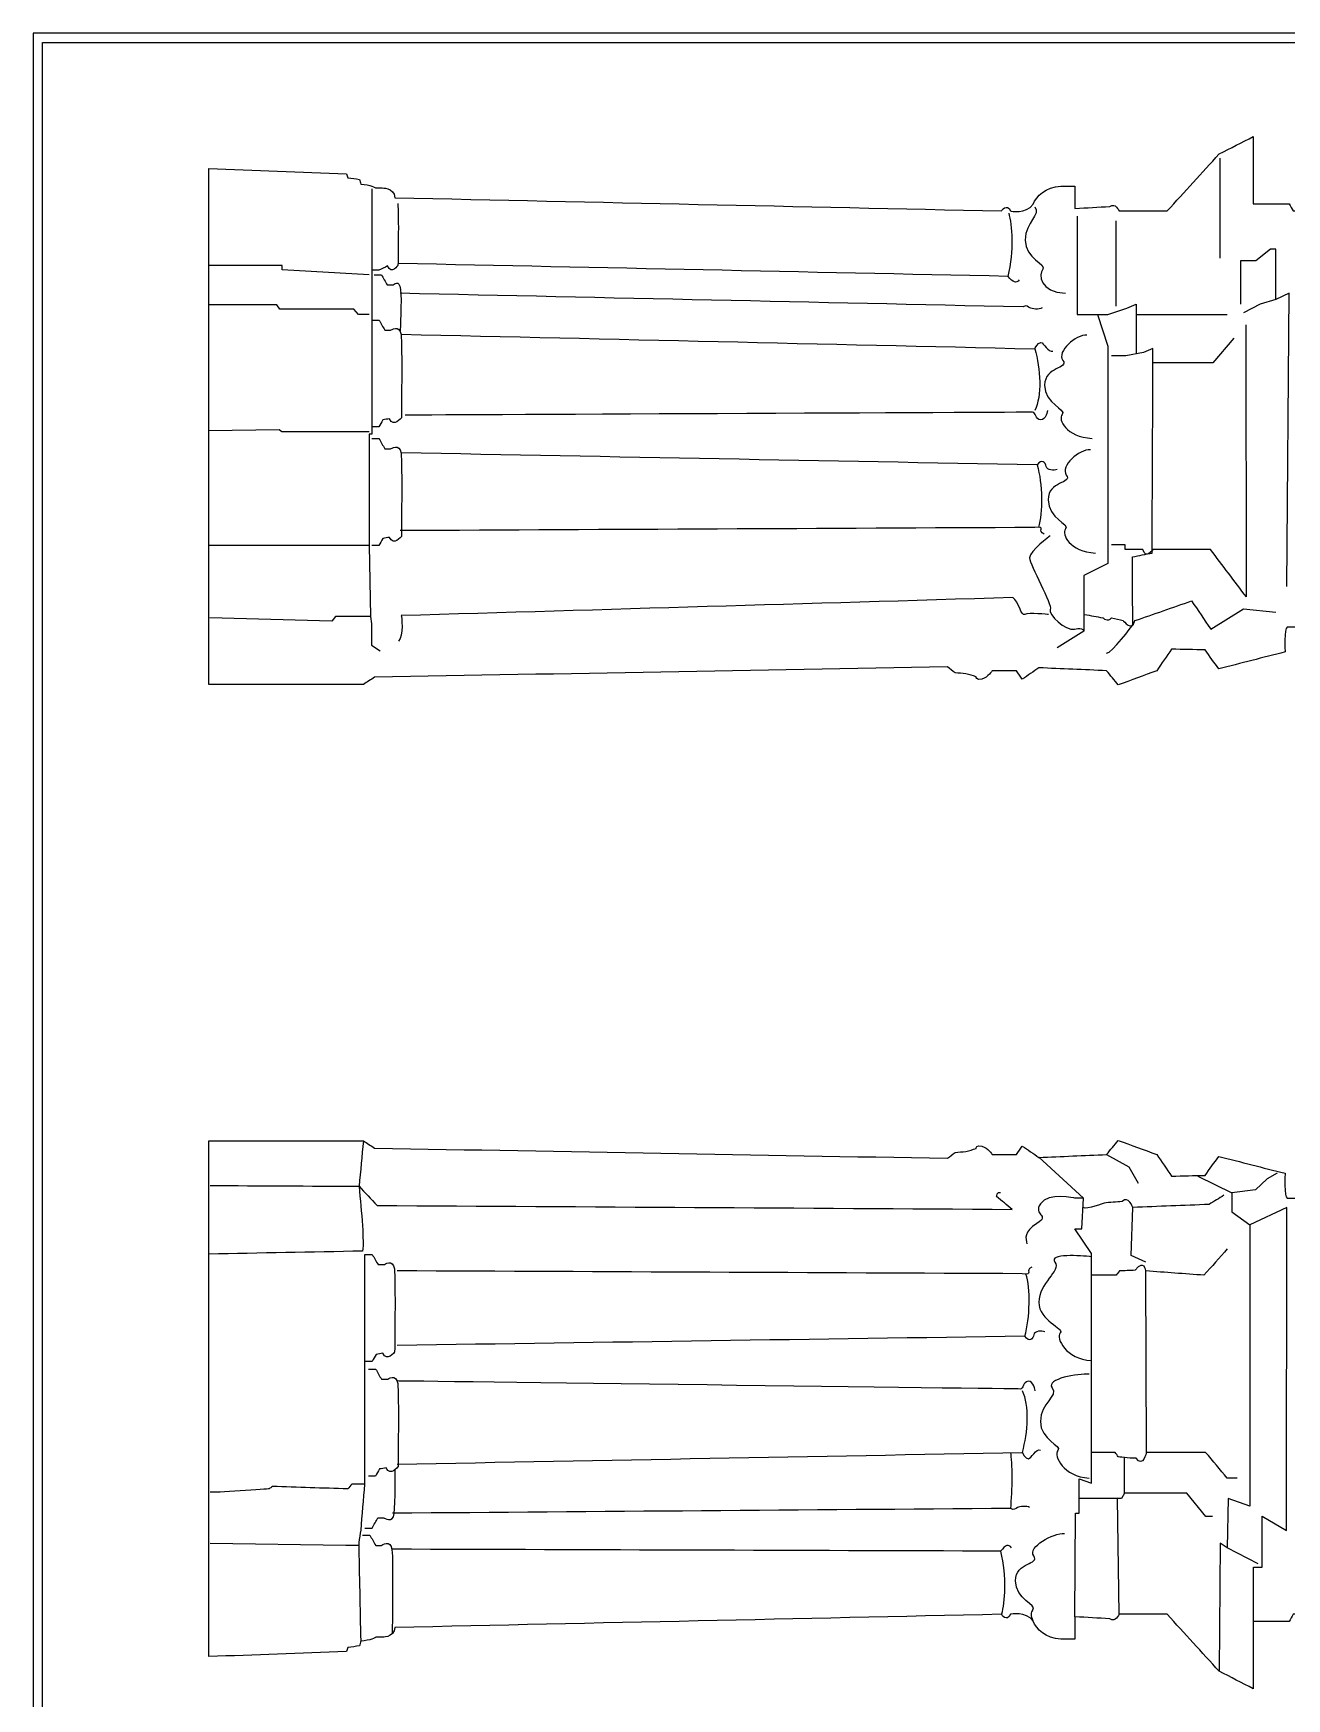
# Model space of a CAD drawing. Extents: x 0 to 250, y 0 to 160.
# Drawn here: x 0 to 48.6, y 95.4 to 160 of the extents above; entities that cross this region are included whole.
import ezdxf

# ---------------------------------------------------------------- set-up
doc = ezdxf.new("R2010")
doc.units = 0
doc.header["$MEASUREMENT"] = 0
doc.layers.add('DEFAULT', color=18, linetype='CONTINUOUS')

msp = doc.modelspace()

# ---------------------------------------------------------------- linework, layer by layer
at = {"layer": 'DEFAULT', "color": 242}
for points in [[(250, 160), (0, 160), (0, 0), (250, 0)], [(249.645, 0.355), (0.355, 0.355), (0.355, 159.645), (249.645, 159.645)]]:
    msp.add_lwpolyline(points, close=True, dxfattribs=at)
at = {"layer": 'DEFAULT', "color": 250}
for points in [[(46.006, 151.283), (46.006, 155.159)], [(13.115, 153.966), (13.115, 150.583), (13.115, 149.311), (13.115, 144.457), (13.02, 144.457), (13.02, 140.141), (13.063, 137.395), (13.11, 137.113), (13.11, 136.284), (13.439, 136.069)], [(40.458, 152.915), (40.458, 149.094), (41.246, 149.094), (41.642, 147.873), (41.642, 139.448), (40.711, 138.981), (40.719, 136.821), (39.682, 136.183)], [(41.971, 149.418), (41.971, 152.727)], [(47.946, 151.639), (47.381, 151.186), (46.787, 151.186), (46.787, 149.504)], [(48.579, 138.557), (48.681, 149.921), (48.153, 149.688), (48.153, 151.639), (47.946, 151.639)], [(13.021, 150.64), (9.647, 150.828), (9.647, 150.997), (6.801, 150.997)], [(13.021, 149.094), (12.606, 149.094), (12.417, 149.311), (9.553, 149.311), (9.44, 149.47), (6.801, 149.47)], [(41.246, 149.094), (41.642, 149.094), (42.377, 149.349), (42.744, 149.504), (42.744, 149.094), (46.278, 149.094)], [(48.153, 149.688), (47.551, 149.504), (46.901, 149.167)], [(42.744, 149.094), (42.744, 147.573)], [(47.019, 138.151), (47.009, 148.704)], [(46.533, 148.181), (45.712, 147.229), (43.394, 147.229), (43.394, 147.776), (43.027, 147.624), (42.349, 147.503), (41.783, 147.503)], [(13.021, 144.552), (12.512, 144.552), (9.629, 144.552), (9.534, 144.628), (6.801, 144.589)], [(13.021, 140.141), (6.801, 140.141)], [(45.633, 136.908), (46.91, 137.688), (48.153, 137.561)], [(13.063, 137.396), (11.706, 137.396), (11.574, 137.207), (6.846, 137.344)], [(40.374, 98.621), (40.398, 102.643), (40.54, 102.643), (40.54, 103.973), (41.02, 103.804), (41.02, 112.709), (40.365, 113.66), (40.633, 113.66), (40.709, 114.847), (38.975, 116.431)], [(41.599, 116.542), (42.467, 116.059), (42.82, 115.426)], [(45.139, 115.701), (46.457, 115.051), (46.457, 114.32), (47.154, 113.811), (47.154, 102.908), (46.307, 103.2), (46.278, 101.288), (45.996, 101.478), (45.967, 96.509)], [(48.208, 115.812), (47.819, 115.602), (47.366, 115.168), (46.457, 115.051)], [(43.121, 112.37), (42.556, 112.621), (42.615, 114.49)], [(48.579, 114.49), (47.154, 113.811)], [(47.287, 98.439), (47.287, 100.543), (47.626, 100.543), (47.626, 102.517), (48.567, 101.96), (48.579, 114.49)], [(43.14, 104.991), (43.121, 112.026)], [(42.293, 103.408), (42.293, 104.793)], [(45.703, 102.504), (45.439, 102.504), (44.704, 103.408), (42.292, 103.408), (42.179, 103.2), (42.027, 103.2), (40.54, 103.2)], [(42.084, 98.718), (42.027, 103.2)], [(12.625, 101.385), (12.116, 101.385), (6.857, 101.466)], [(47.475, 100.678), (46.278, 101.288)]]:
    msp.add_lwpolyline(points, dxfattribs=at)
at = {"layer": 'DEFAULT', "color": 242}
msp.add_open_spline([(6.8, 97.076), (8.578, 97.143), (10.356, 97.21), (12.134, 97.277), (12.154, 97.328), (12.174, 97.38), (12.194, 97.432), (12.344, 97.452), (12.495, 97.472), (12.645, 97.492), (12.663, 97.554), (12.681, 97.617), (12.699, 97.679), (13.058, 97.697), (13.277, 97.827), (13.277, 97.827), (13.353, 97.827), (13.43, 97.827), (13.506, 97.827), (13.506, 97.827), (13.972, 97.792), (14.018, 98.205), (21.853, 98.375), (29.688, 98.546), (37.523, 98.716), (37.523, 98.716), (37.728, 98.402), (37.88, 98.716), (37.88, 98.716), (38.479, 98.857), (38.751, 98.448), (38.881, 98.148), (39.227, 97.785), (39.83, 97.753), (40.009, 97.753), (40.188, 97.753), (40.367, 97.753), (40.369, 98.042), (40.371, 98.332), (40.374, 98.621), (40.824, 98.595), (41.274, 98.569), (41.725, 98.543), (41.951, 98.374), (42.081, 98.716), (42.081, 98.716), (42.703, 98.716), (43.325, 98.716), (43.947, 98.716), (44.62, 97.98), (45.293, 97.244), (45.965, 96.508), (46.405, 96.282), (46.845, 96.056), (47.285, 95.831), (47.285, 96.699), (47.285, 97.568), (47.285, 98.437), (47.749, 98.437), (48.214, 98.437), (48.678, 98.437), (48.729, 98.53), (48.779, 98.623), (48.83, 98.716), (50.463, 98.716), (52.097, 98.716), (53.73, 98.716), (53.944, 98.508), (54.158, 98.3), (54.372, 98.092), (54.592, 98.092), (54.812, 98.092), (55.032, 98.092), (55.035, 98.385), (55.039, 98.677), (55.042, 98.97), (55.404, 98.997), (55.766, 99.024), (56.129, 99.051), (56.167, 99.207), (56.369, 99.347), (56.481, 99.45), (62.475, 99.519), (68.469, 99.588), (74.463, 99.658), (74.582, 99.577), (74.702, 99.496), (74.822, 99.415), (74.84, 99.244), (74.858, 99.074), (74.876, 98.903), (75.348, 98.596), (75.821, 98.289), (76.293, 97.982), (76.392, 97.969), (76.491, 97.956), (76.59, 97.944), (76.943, 97.698), (77.295, 97.452), (77.648, 97.206), (77.767, 97.206), (77.886, 97.206), (78.004, 97.206), (78.004, 98.028), (78.004, 98.85), (78.004, 99.672), (78.4, 99.68), (78.795, 99.689), (79.19, 99.697), (79.298, 99.766), (79.406, 99.836), (79.514, 99.905), (79.992, 99.892), (80.469, 99.879), (80.947, 99.866), (81.217, 99.722), (81.488, 99.577), (81.758, 99.432), (81.939, 99.432), (82.12, 99.432), (82.302, 99.432), (82.314, 100.713), (82.327, 101.993), (82.34, 103.274), (82.872, 103.28), (83.403, 103.286), (83.935, 103.292), (83.937, 103.971), (83.939, 104.651), (83.942, 105.33), (84.101, 105.33), (84.259, 105.33), (84.418, 105.33), (84.419, 106.056), (84.42, 106.782), (84.421, 107.507), (81.091, 107.507), (77.761, 107.507), (74.431, 107.507), (74.431, 108.474), (74.431, 109.441), (74.431, 110.407), (77.762, 110.407), (81.094, 110.407), (84.425, 110.407), (84.426, 111.108), (84.427, 111.809), (84.429, 112.51), (84.386, 112.57), (84.344, 112.63), (84.302, 112.69), (84.356, 117.098), (84.41, 121.507), (84.464, 125.915), (84.41, 130.324), (84.356, 134.732), (84.302, 139.141), (84.344, 139.201), (84.386, 139.261), (84.429, 139.321), (84.427, 140.022), (84.426, 140.723), (84.425, 141.424), (81.094, 141.424), (77.762, 141.424), (74.431, 141.424), (74.431, 142.39), (74.431, 143.357), (74.431, 144.323), (77.761, 144.323), (81.091, 144.323), (84.421, 144.323), (84.42, 145.049), (84.419, 145.774), (84.418, 146.5), (84.259, 146.5), (84.101, 146.5), (83.942, 146.5), (83.939, 147.18), (83.937, 147.859), (83.935, 148.539), (83.403, 148.545), (82.872, 148.551), (82.34, 148.557), (82.327, 149.837), (82.314, 151.118), (82.302, 152.398), (82.12, 152.398), (81.939, 152.398), (81.758, 152.398), (81.488, 152.254), (81.217, 152.109), (80.947, 151.965), (80.469, 151.951), (79.992, 151.938), (79.514, 151.925), (79.406, 151.995), (79.298, 152.064), (79.19, 152.134), (78.795, 152.142), (78.4, 152.15), (78.004, 152.159), (78.004, 152.981), (78.004, 153.803), (78.004, 154.624), (77.886, 154.624), (77.767, 154.624), (77.648, 154.624), (77.295, 154.379), (76.943, 154.133), (76.59, 153.887), (76.491, 153.874), (76.392, 153.861), (76.293, 153.848), (75.821, 153.541), (75.348, 153.234), (74.876, 152.927), (74.858, 152.757), (74.84, 152.586), (74.822, 152.416), (74.702, 152.335), (74.582, 152.254), (74.463, 152.173), (68.469, 152.242), (62.475, 152.311), (56.481, 152.381), (56.369, 152.483), (56.167, 152.624), (56.129, 152.779), (55.766, 152.806), (55.404, 152.833), (55.042, 152.861), (55.039, 153.153), (55.035, 153.446), (55.032, 153.739), (54.812, 153.739), (54.592, 153.739), (54.372, 153.739), (54.158, 153.531), (53.944, 153.323), (53.73, 153.115), (52.097, 153.115), (50.463, 153.115), (48.83, 153.115), (48.779, 153.207), (48.729, 153.3), (48.678, 153.393), (48.214, 153.393), (47.749, 153.393), (47.285, 153.393), (47.285, 154.262), (47.285, 155.131), (47.285, 156), (46.845, 155.774), (46.405, 155.548), (45.965, 155.323), (45.293, 154.587), (44.62, 153.851), (43.947, 153.115), (43.325, 153.115), (42.703, 153.115), (42.081, 153.115), (42.081, 153.115), (41.951, 153.456), (41.725, 153.287), (41.274, 153.262), (40.824, 153.236), (40.374, 153.21), (40.371, 153.499), (40.369, 153.788), (40.367, 154.078), (40.188, 154.078), (40.009, 154.078), (39.83, 154.078), (39.227, 154.046), (38.881, 153.683), (38.751, 153.382), (38.479, 152.973), (37.88, 153.115), (37.88, 153.115), (37.728, 153.428), (37.523, 153.115), (37.523, 153.115), (29.688, 153.285), (21.853, 153.456), (14.018, 153.626), (13.972, 154.039), (13.506, 154.004), (13.506, 154.004), (13.43, 154.004), (13.353, 154.004), (13.277, 154.004), (13.277, 154.004), (13.058, 154.134), (12.699, 154.152), (12.681, 154.214), (12.663, 154.276), (12.645, 154.338), (12.495, 154.358), (12.344, 154.378), (12.194, 154.398), (12.174, 154.45), (12.154, 154.502), (12.134, 154.554), (10.356, 154.621), (8.578, 154.688), (6.8, 154.755), (6.8, 148.09), (6.8, 141.424), (6.8, 134.759), (8.798, 134.759), (10.796, 134.759), (12.793, 134.759), (12.938, 134.853), (13.083, 134.948), (13.228, 135.042), (20.628, 135.173), (28.028, 135.305), (35.428, 135.437), (35.529, 135.361), (35.63, 135.286), (35.731, 135.211), (35.869, 135.199), (36.007, 135.188), (36.144, 135.176), (36.277, 135.137), (36.41, 135.098), (36.543, 135.059), (36.543, 135.059), (36.525, 134.894), (36.768, 134.964), (37.015, 135.042), (37.163, 135.288), (37.163, 135.288), (37.477, 135.288), (37.791, 135.288), (38.105, 135.288), (38.181, 135.18), (38.256, 135.072), (38.331, 134.964), (38.546, 135.111), (38.761, 135.258), (38.977, 135.405), (39.85, 135.367), (40.724, 135.33), (41.598, 135.292), (41.75, 135.109), (41.901, 134.925), (42.053, 134.742), (42.549, 134.925), (43.045, 135.109), (43.542, 135.292), (43.734, 135.571), (43.927, 135.85), (44.12, 136.128), (44.554, 136.119), (44.988, 136.11), (45.422, 136.1), (45.596, 135.854), (45.77, 135.608), (45.944, 135.362), (46.801, 135.581), (47.658, 135.8), (48.516, 136.019), (48.516, 136.019), (48.473, 136.971), (48.597, 136.978), (51.162, 137.08), (54.767, 136.044), (57.724, 132.9), (59.233, 131.295), (59.977, 129.637), (59.977, 126.836), (59.642, 126.836), (59.498, 126.388), (59.502, 125.912), (59.498, 125.443), (59.642, 124.995), (59.977, 124.995), (59.977, 122.194), (59.233, 120.536), (57.724, 118.93), (54.767, 115.787), (51.162, 114.75), (48.597, 114.852), (48.473, 114.859), (48.516, 115.812), (48.516, 115.812), (47.658, 116.03), (46.801, 116.249), (45.944, 116.468), (45.77, 116.222), (45.596, 115.976), (45.422, 115.731), (44.988, 115.721), (44.554, 115.712), (44.12, 115.703), (43.927, 115.981), (43.734, 116.26), (43.542, 116.539), (43.045, 116.722), (42.549, 116.905), (42.053, 117.089), (41.901, 116.905), (41.75, 116.722), (41.598, 116.539), (40.724, 116.501), (39.85, 116.463), (38.977, 116.426), (38.761, 116.573), (38.546, 116.72), (38.331, 116.867), (38.256, 116.758), (38.181, 116.65), (38.105, 116.542), (37.791, 116.542), (37.477, 116.542), (37.163, 116.542), (37.163, 116.542), (37.015, 116.789), (36.768, 116.867), (36.525, 116.937), (36.543, 116.771), (36.543, 116.771), (36.41, 116.733), (36.277, 116.694), (36.144, 116.655), (36.007, 116.643), (35.869, 116.631), (35.731, 116.619), (35.63, 116.544), (35.529, 116.469), (35.428, 116.394), (28.028, 116.526), (20.628, 116.657), (13.228, 116.789), (13.083, 116.883), (12.938, 116.977), (12.793, 117.071), (10.796, 117.071), (8.798, 117.071), (6.8, 117.071), (6.8, 110.406), (6.8, 103.741), (6.8, 97.076)], degree=3, knots=[0, 0, 0, 0, 15.130703, 15.130703, 15.130703, 15.603335, 15.603335, 15.603335, 16.894574, 16.894574, 16.894574, 17.445665, 17.445665, 17.445665, 18.445665, 18.445665, 18.445665, 19.096665, 19.096665, 19.096665, 20.096665, 20.096665, 20.096665, 86.742419, 86.742419, 86.742419, 87.742419, 87.742419, 87.742419, 88.742419, 88.742419, 88.742419, 89.742419, 89.742419, 89.742419, 91.262419, 91.262419, 91.262419, 93.7225, 93.7225, 93.7225, 97.558813, 97.558813, 97.558813, 98.558813, 98.558813, 98.558813, 103.847813, 103.847813, 103.847813, 112.32749, 112.32749, 112.32749, 116.531536, 116.531536, 116.531536, 123.920536, 123.920536, 123.920536, 127.869536, 127.869536, 127.869536, 128.769459, 128.769459, 128.769459, 142.658459, 142.658459, 142.658459, 145.197239, 145.197239, 145.197239, 147.067239, 147.067239, 147.067239, 149.557407, 149.557407, 149.557407, 152.645983, 152.645983, 152.645983, 153.645983, 153.645983, 153.645983, 204.619398, 204.619398, 204.619398, 205.8503, 205.8503, 205.8503, 207.308142, 207.308142, 207.308142, 212.100811, 212.100811, 212.100811, 212.947854, 212.947854, 212.947854, 216.604095, 216.604095, 216.604095, 217.614095, 217.614095, 217.614095, 224.603095, 224.603095, 224.603095, 227.963845, 227.963845, 227.963845, 229.056777, 229.056777, 229.056777, 233.119266, 233.119266, 233.119266, 235.726621, 235.726621, 235.726621, 237.267621, 237.267621, 237.267621, 248.157167, 248.157167, 248.157167, 252.677455, 252.677455, 252.677455, 258.456489, 258.456489, 258.456489, 259.807489, 259.807489, 259.807489, 265.977496, 265.977496, 265.977496, 294.297496, 294.297496, 294.297496, 302.518496, 302.518496, 302.518496, 330.848496, 330.848496, 330.848496, 336.808504, 336.808504, 336.808504, 337.432764, 337.432764, 337.432764, 374.925586, 374.925586, 374.925586, 412.417408, 412.417408, 412.417408, 413.042485, 413.042485, 413.042485, 419.002493, 419.002493, 419.002493, 447.332493, 447.332493, 447.332493, 455.552493, 455.552493, 455.552493, 483.872493, 483.872493, 483.872493, 490.0425, 490.0425, 490.0425, 491.3935, 491.3935, 491.3935, 497.173534, 497.173534, 497.173534, 501.693811, 501.693811, 501.693811, 512.583356, 512.583356, 512.583356, 514.124356, 514.124356, 514.124356, 516.73124, 516.73124, 516.73124, 520.793757, 520.793757, 520.793757, 521.886688, 521.886688, 521.886688, 525.247438, 525.247438, 525.247438, 532.237438, 532.237438, 532.237438, 533.247438, 533.247438, 533.247438, 536.90368, 536.90368, 536.90368, 537.750851, 537.750851, 537.750851, 542.543521, 542.543521, 542.543521, 544.000368, 544.000368, 544.000368, 545.23183, 545.23183, 545.23183, 596.205245, 596.205245, 596.205245, 597.205245, 597.205245, 597.205245, 600.293895, 600.293895, 600.293895, 602.784064, 602.784064, 602.784064, 604.654064, 604.654064, 604.654064, 607.193541, 607.193541, 607.193541, 621.082541, 621.082541, 621.082541, 621.982463, 621.982463, 621.982463, 625.931463, 625.931463, 625.931463, 633.320463, 633.320463, 633.320463, 637.524509, 637.524509, 637.524509, 646.004186, 646.004186, 646.004186, 651.293186, 651.293186, 651.293186, 652.293186, 652.293186, 652.293186, 656.129499, 656.129499, 656.129499, 658.589581, 658.589581, 658.589581, 660.109581, 660.109581, 660.109581, 661.109581, 661.109581, 661.109581, 662.109581, 662.109581, 662.109581, 663.109581, 663.109581, 663.109581, 729.755356, 729.755356, 729.755356, 730.755356, 730.755356, 730.755356, 731.406356, 731.406356, 731.406356, 732.406356, 732.406356, 732.406356, 732.956485, 732.956485, 732.956485, 734.247725, 734.247725, 734.247725, 734.720357, 734.720357, 734.720357, 749.851097, 749.851097, 749.851097, 806.532097, 806.532097, 806.532097, 823.522097, 823.522097, 823.522097, 824.990757, 824.990757, 824.990757, 887.929705, 887.929705, 887.929705, 889.001919, 889.001919, 889.001919, 890.176185, 890.176185, 890.176185, 891.353385, 891.353385, 891.353385, 892.353385, 892.353385, 892.353385, 893.353385, 893.353385, 893.353385, 896.023385, 896.023385, 896.023385, 897.144099, 897.144099, 897.144099, 899.360267, 899.360267, 899.360267, 906.798111, 906.798111, 906.798111, 908.822388, 908.822388, 908.822388, 913.320561, 913.320561, 913.320561, 916.202661, 916.202661, 916.202661, 919.893528, 919.893528, 919.893528, 922.455301, 922.455301, 922.455301, 929.979092, 929.979092, 929.979092, 930.979092, 930.979092, 930.979092, 931.979092, 931.979092, 931.979092, 932.979092, 932.979092, 932.979092, 934.000092, 934.000092, 934.000092, 935.000092, 935.000092, 935.000092, 936.000092, 936.000092, 936.000092, 937.000092, 937.000092, 937.000092, 938.000092, 938.000092, 938.000092, 945.523882, 945.523882, 945.523882, 948.084839, 948.084839, 948.084839, 951.775706, 951.775706, 951.775706, 954.657806, 954.657806, 954.657806, 959.155632, 959.155632, 959.155632, 961.179139, 961.179139, 961.179139, 968.617026, 968.617026, 968.617026, 970.833194, 970.833194, 970.833194, 971.953908, 971.953908, 971.953908, 974.623908, 974.623908, 974.623908, 975.623908, 975.623908, 975.623908, 976.623908, 976.623908, 976.623908, 977.801108, 977.801108, 977.801108, 978.97546, 978.97546, 978.97546, 980.047673, 980.047673, 980.047673, 1042.986639, 1042.986639, 1042.986639, 1044.454754, 1044.454754, 1044.454754, 1061.444754, 1061.444754, 1061.444754, 1118.124754, 1118.124754, 1118.124754, 1118.124754], dxfattribs=at)
at = {"layer": 'DEFAULT', "color": 250}
for points, knots in [([(14.124, 153.4), (14.171, 152.985), (14.134, 151.015), (14.134, 151.015), (14.134, 151.015), (13.88, 150.623), (13.731, 150.981), (13.619, 150.927), (13.508, 150.873), (13.396, 150.818), (13.303, 150.818), (13.209, 150.818), (13.115, 150.818)], [0, 0, 0, 0, 1, 1, 1, 2, 2, 2, 3.055046, 3.055046, 3.055046, 3.852046, 3.852046, 3.852046, 3.852046]), ([(38.815, 153.279), (39.07, 152.94), (38.447, 152.719), (38.447, 151.985), (38.447, 151.249), (39.294, 151.051), (39.127, 150.853), (38.956, 150.655), (38.994, 149.976), (40.008, 149.921)], [0, 0, 0, 0, 1, 1, 1, 2, 2, 2, 3, 3, 3, 3]), ([(38.215, 150.446), (38.083, 150.295), (37.988, 150.333), (37.781, 150.578), (29.903, 150.745), (22.026, 150.911), (14.148, 151.078)], [0, 0, 0, 0, 1, 1, 1, 68.008005, 68.008005, 68.008005, 68.008005]), ([(13.209, 150.64), (13.302, 150.64), (13.396, 150.64), (13.49, 150.64), (13.566, 150.508), (13.642, 150.376), (13.718, 150.244), (13.793, 150.244), (13.868, 150.244), (13.943, 150.244), (13.943, 150.244), (14.189, 150.489), (14.236, 150.074), (14.283, 149.66), (14.218, 148.462), (14.218, 148.462)], [0, 0, 0, 0, 0.797, 0.797, 0.797, 2.092548, 2.092548, 2.092548, 2.731548, 2.731548, 2.731548, 3.731548, 3.731548, 3.731548, 4.731548, 4.731548, 4.731548, 4.731548]), ([(39.098, 149.355), (38.985, 149.279), (38.702, 149.317), (38.627, 149.355), (38.552, 149.393), (38.495, 149.486), (38.363, 149.393), (30.315, 149.569), (22.266, 149.745), (14.218, 149.921)], [0, 0, 0, 0, 1, 1, 1, 2, 2, 2, 70.45837, 70.45837, 70.45837, 70.45837]), ([(13.115, 148.886), (13.209, 148.886), (13.302, 148.886), (13.396, 148.886), (13.472, 148.754), (13.548, 148.622), (13.623, 148.49), (13.699, 148.49), (13.775, 148.49), (13.85, 148.49), (13.85, 148.49), (14.208, 148.735), (14.255, 148.32), (14.302, 147.907), (14.265, 145.098), (14.265, 145.098), (14.265, 145.098), (13.958, 144.703), (13.81, 145.06), (13.723, 145.045), (13.636, 145.029), (13.549, 145.014), (13.498, 144.923), (13.447, 144.832), (13.396, 144.741), (13.302, 144.741), (13.209, 144.741), (13.115, 144.741)], [0, 0, 0, 0, 0.797, 0.797, 0.797, 2.091552, 2.091552, 2.091552, 2.734552, 2.734552, 2.734552, 3.734552, 3.734552, 3.734552, 4.734552, 4.734552, 4.734552, 5.734552, 5.734552, 5.734552, 6.485073, 6.485073, 6.485073, 7.371086, 7.371086, 7.371086, 8.168086, 8.168086, 8.168086, 8.168086]), ([(14.265, 148.336), (22.448, 148.147), (30.632, 147.959), (38.815, 147.771), (38.815, 147.771), (38.937, 148.025), (39.051, 148.016), (39.164, 148.007), (39.337, 147.611), (39.515, 147.678)], [0, 0, 0, 0, 69.609437, 69.609437, 69.609437, 70.609437, 70.609437, 70.609437, 71.609437, 71.609437, 71.609437, 71.609437]), ([(40.837, 148.297), (40.413, 148.34), (39.65, 147.662), (39.904, 147.323), (40.159, 146.983), (39.198, 147.096), (39.198, 146.361), (39.198, 145.627), (40.046, 145.429), (39.877, 145.23), (39.707, 145.033), (40.024, 144.353), (41.039, 144.298)], [0, 0, 0, 0, 1, 1, 1, 2, 2, 2, 3, 3, 3, 4, 4, 4, 4]), ([(41.599, 135.975), (41.785, 135.957), (42.612, 137.062), (42.612, 137.062), (42.609, 137.944), (42.606, 138.826), (42.603, 139.708), (42.856, 139.756), (43.11, 139.805), (43.364, 139.853), (43.374, 142.312), (43.384, 144.77), (43.394, 147.228)], [0, 0, 0, 0, 1, 1, 1, 8.501049, 8.501049, 8.501049, 10.698026, 10.698026, 10.698026, 31.604202, 31.604202, 31.604202, 31.604202]), ([(39.31, 145.383), (39.31, 145.383), (39.253, 145), (39.041, 145.014), (38.83, 145.029), (38.872, 145.312), (38.73, 145.312), (38.589, 145.312), (14.407, 145.198), (14.407, 145.198)], [0, 0, 0, 0, 1, 1, 1, 2, 2, 2, 3, 3, 3, 3]), ([(13.115, 144.288), (13.209, 144.288), (13.302, 144.288), (13.396, 144.288), (13.472, 144.156), (13.548, 144.024), (13.623, 143.892), (13.699, 143.892), (13.775, 143.892), (13.85, 143.892), (13.85, 143.892), (14.208, 144.137), (14.255, 143.722), (14.302, 143.308), (14.265, 140.5), (14.265, 140.5), (14.265, 140.5), (13.958, 140.103), (13.81, 140.462), (13.723, 140.446), (13.636, 140.431), (13.549, 140.415), (13.498, 140.324), (13.447, 140.233), (13.396, 140.141), (13.302, 140.141), (13.209, 140.141), (13.115, 140.141)], [0, 0, 0, 0, 0.797, 0.797, 0.797, 2.089817, 2.089817, 2.089817, 2.732817, 2.732817, 2.732817, 3.732817, 3.732817, 3.732817, 4.732817, 4.732817, 4.732817, 5.732817, 5.732817, 5.732817, 6.483339, 6.483339, 6.483339, 7.372843, 7.372843, 7.372843, 8.169843, 8.169843, 8.169843, 8.169843]), ([(39.682, 143.097), (39.57, 143.041), (39.286, 143.059), (39.258, 143.21), (39.23, 143.36), (39.098, 143.53), (38.909, 143.267), (30.694, 143.424), (22.48, 143.581), (14.265, 143.738)], [0, 0, 0, 0, 1, 1, 1, 2, 2, 2, 71.869736, 71.869736, 71.869736, 71.869736]), ([(40.971, 143.854), (40.547, 143.896), (39.783, 143.216), (40.038, 142.877), (40.292, 142.538), (39.331, 142.651), (39.331, 141.918), (39.331, 141.182), (40.179, 140.984), (40.01, 140.786), (39.84, 140.588), (40.157, 139.909), (41.172, 139.853)], [0, 0, 0, 0, 1, 1, 1, 2, 2, 2, 3, 3, 3, 4, 4, 4, 4]), ([(39.183, 140.59), (38.871, 140.703), (39.293, 140.901), (38.814, 140.844), (30.616, 140.803), (22.417, 140.763), (14.218, 140.722)], [0, 0, 0, 0, 1, 1, 1, 70.722859, 70.722859, 70.722859, 70.722859]), ([(39.408, 140.519), (39.408, 140.519), (38.617, 139.934), (38.617, 139.67), (38.617, 139.406), (39.512, 137.849), (39.417, 137.66), (39.324, 137.472), (40.002, 136.832), (40.36, 136.906), (40.719, 136.983), (40.719, 136.821), (40.719, 136.821)], [0, 0, 0, 0, 1, 1, 1, 2, 2, 2, 3, 3, 3, 4, 4, 4, 4]), ([(47.019, 138.151), (46.555, 138.763), (46.092, 139.374), (45.628, 139.985), (44.884, 139.985), (44.139, 139.985), (43.394, 139.985), (43.394, 139.985), (43.121, 139.599), (42.999, 139.985), (42.772, 139.985), (42.546, 139.985), (42.32, 139.985), (42.32, 140.048), (42.32, 140.111), (42.32, 140.174), (42.141, 140.174), (41.962, 140.174), (41.783, 140.174)], [0, 0, 0, 0, 6.524682, 6.524682, 6.524682, 12.856682, 12.856682, 12.856682, 13.856682, 13.856682, 13.856682, 15.779682, 15.779682, 15.779682, 16.314682, 16.314682, 16.314682, 17.836682, 17.836682, 17.836682, 17.836682]), ([(39.341, 137.472), (39.341, 137.472), (38.572, 137.557), (38.428, 137.472), (38.287, 137.387), (38.194, 137.983), (37.967, 138.125), (30.066, 137.893), (22.164, 137.66), (14.263, 137.427), (14.263, 137.427), (14.377, 136.634), (14.149, 136.437)], [0, 0, 0, 0, 1, 1, 1, 2, 2, 2, 69.223166, 69.223166, 69.223166, 70.223166, 70.223166, 70.223166, 70.223166]), ([(40.747, 137.472), (40.983, 137.43), (41.218, 137.387), (41.454, 137.344), (41.454, 137.344), (41.652, 137.161), (41.793, 137.344), (41.944, 137.308), (42.094, 137.272), (42.245, 137.235), (42.245, 137.235), (42.584, 136.772), (42.698, 137.235), (43.429, 137.489), (44.161, 137.743), (44.893, 137.997), (45.14, 137.634), (45.387, 137.271), (45.633, 136.908)], [0, 0, 0, 0, 2.036611, 2.036611, 2.036611, 3.036611, 3.036611, 3.036611, 4.354352, 4.354352, 4.354352, 5.354352, 5.354352, 5.354352, 11.941234, 11.941234, 11.941234, 15.675072, 15.675072, 15.675072, 15.675072]), ([(12.795, 117.072), (12.738, 116.484), (12.682, 115.897), (12.625, 115.31), (12.671, 114.801), (12.716, 114.292), (12.761, 113.784), (12.761, 113.784), (12.804, 112.935), (12.761, 112.794), (10.775, 112.756), (8.788, 112.718), (6.801, 112.681)], [0, 0, 0, 0, 5.017015, 5.017015, 5.017015, 9.360201, 9.360201, 9.360201, 10.360201, 10.360201, 10.360201, 27.25927, 27.25927, 27.25927, 27.25927]), ([(6.857, 115.338), (8.78, 115.329), (10.703, 115.319), (12.625, 115.31), (12.857, 115.062), (13.089, 114.814), (13.322, 114.566), (21.527, 114.515), (29.733, 114.465), (37.938, 114.414), (37.737, 114.579), (37.537, 114.744), (37.336, 114.909), (37.336, 114.909), (37.354, 115.131), (37.486, 115.073)], [0, 0, 0, 0, 16.350196, 16.350196, 16.350196, 19.23889, 19.23889, 19.23889, 89.019215, 89.019215, 89.019215, 91.229434, 91.229434, 91.229434, 92.229434, 92.229434, 92.229434, 92.229434]), ([(40.709, 114.847), (40.598, 114.847), (40.486, 114.847), (40.374, 114.847), (40.374, 114.847), (39.336, 115.084), (39.033, 114.631), (38.73, 114.179), (39.437, 114.207), (38.899, 113.868), (38.362, 113.529), (38.475, 113.302), (38.504, 113.076)], [0, 0, 0, 0, 0.949, 0.949, 0.949, 1.949, 1.949, 1.949, 2.949, 2.949, 2.949, 3.949, 3.949, 3.949, 3.949]), ([(46.147, 114.963), (45.955, 114.843), (45.764, 114.723), (45.572, 114.603), (44.586, 114.565), (43.601, 114.527), (42.615, 114.49), (42.615, 114.49), (42.433, 114.971), (42.206, 114.717), (41.971, 114.698), (41.735, 114.678), (41.499, 114.659), (41.499, 114.659), (40.833, 114.377), (40.686, 114.49)], [0, 0, 0, 0, 1.921672, 1.921672, 1.921672, 10.310778, 10.310778, 10.310778, 11.310778, 11.310778, 11.310778, 13.321315, 13.321315, 13.321315, 14.321315, 14.321315, 14.321315, 14.321315]), ([(12.701, 97.678), (12.676, 98.953), (12.65, 100.228), (12.625, 101.503), (12.65, 101.661), (12.676, 101.818), (12.701, 101.975), (12.75, 102.572), (12.8, 103.169), (12.85, 103.766), (12.851, 105.252), (12.853, 106.738), (12.855, 108.224), (12.855, 109.705), (12.855, 111.186), (12.855, 112.667), (12.948, 112.667), (13.042, 112.667), (13.136, 112.667), (13.212, 112.535), (13.289, 112.403), (13.365, 112.271), (13.44, 112.271), (13.515, 112.271), (13.59, 112.271), (13.59, 112.271), (13.949, 112.517), (13.996, 112.102), (14.042, 111.688), (14.005, 108.88), (14.005, 108.88), (14.005, 108.88), (13.699, 108.484), (13.55, 108.841), (13.463, 108.826), (13.376, 108.81), (13.289, 108.794), (13.238, 108.703), (13.187, 108.612), (13.136, 108.521), (13.042, 108.521), (12.948, 108.521), (12.855, 108.521)], [0, 0, 0, 0, 10.844132, 10.844132, 10.844132, 12.199295, 12.199295, 12.199295, 17.292807, 17.292807, 17.292807, 29.929815, 29.929815, 29.929815, 42.524815, 42.524815, 42.524815, 43.322815, 43.322815, 43.322815, 44.619861, 44.619861, 44.619861, 45.257861, 45.257861, 45.257861, 46.257861, 46.257861, 46.257861, 47.257861, 47.257861, 47.257861, 48.257861, 48.257861, 48.257861, 49.00775, 49.00775, 49.00775, 49.896869, 49.896869, 49.896869, 50.694869, 50.694869, 50.694869, 50.694869]), ([(41.02, 112.578), (40.596, 112.621), (39.337, 112.709), (39.592, 112.37), (39.846, 112.03), (38.975, 111.55), (38.975, 110.815), (38.975, 110.08), (39.972, 109.819), (39.803, 109.622), (39.633, 109.424), (40.005, 108.61), (41.02, 108.553)], [0, 0, 0, 0, 1, 1, 1, 2, 2, 2, 3, 3, 3, 4, 4, 4, 4]), ([(46.278, 112.878), (45.976, 112.539), (45.675, 112.2), (45.373, 111.86), (44.623, 111.916), (43.872, 111.971), (43.122, 112.026), (43.122, 112.026), (43.065, 112.501), (42.707, 112.053), (42.503, 112.044), (42.298, 112.035), (42.094, 112.026), (42.053, 111.971), (42.012, 111.916), (41.971, 111.86), (41.654, 111.86), (41.337, 111.86), (41.02, 111.86)], [0, 0, 0, 0, 3.859705, 3.859705, 3.859705, 10.259912, 10.259912, 10.259912, 11.259912, 11.259912, 11.259912, 12.997663, 12.997663, 12.997663, 13.581671, 13.581671, 13.581671, 16.278671, 16.278671, 16.278671, 16.278671]), ([(38.701, 112.171), (38.391, 112.058), (38.812, 111.86), (38.333, 111.918), (30.257, 111.955), (22.18, 111.993), (14.104, 112.03)], [0, 0, 0, 0, 1, 1, 1, 69.679741, 69.679741, 69.679741, 69.679741]), ([(39.201, 109.665), (39.088, 109.722), (38.805, 109.702), (38.776, 109.552), (38.749, 109.401), (38.617, 109.231), (38.429, 109.495), (30.321, 109.376), (22.212, 109.257), (14.104, 109.138)], [0, 0, 0, 0, 1, 1, 1, 2, 2, 2, 70.958426, 70.958426, 70.958426, 70.958426]), ([(12.985, 108.224), (13.079, 108.224), (13.173, 108.224), (13.267, 108.224), (13.342, 108.092), (13.418, 107.96), (13.494, 107.828), (13.569, 107.828), (13.645, 107.828), (13.72, 107.828), (13.72, 107.828), (14.078, 108.072), (14.126, 107.658), (14.173, 107.243), (14.135, 104.434), (14.135, 104.434), (14.135, 104.434), (13.829, 104.039), (13.681, 104.398), (13.594, 104.382), (13.506, 104.366), (13.419, 104.35), (13.368, 104.259), (13.317, 104.168), (13.267, 104.077), (13.173, 104.077), (13.079, 104.077), (12.985, 104.077)], [0, 0, 0, 0, 0.797, 0.797, 0.797, 2.091552, 2.091552, 2.091552, 2.732552, 2.732552, 2.732552, 3.732552, 3.732552, 3.732552, 4.732552, 4.732552, 4.732552, 5.732552, 5.732552, 5.732552, 6.486555, 6.486555, 6.486555, 7.374699, 7.374699, 7.374699, 8.171699, 8.171699, 8.171699, 8.171699]), ([(40.929, 108.022), (40.504, 108.065), (39.231, 107.836), (39.486, 107.497), (39.74, 107.158), (39.033, 106.931), (39.033, 106.196), (39.033, 105.461), (39.882, 105.263), (39.711, 105.066), (39.543, 104.867), (39.915, 104.053), (40.929, 103.997)], [0, 0, 0, 0, 1, 1, 1, 2, 2, 2, 3, 3, 3, 4, 4, 4, 4]), ([(38.829, 107.38), (38.829, 107.38), (38.772, 107.761), (38.56, 107.748), (38.348, 107.734), (38.391, 107.45), (38.248, 107.45), (38.107, 107.45), (14.104, 107.761), (14.104, 107.761)], [0, 0, 0, 0, 1, 1, 1, 2, 2, 2, 3, 3, 3, 3]), ([(14.104, 104.538), (22.181, 104.689), (30.258, 104.84), (38.334, 104.991), (38.334, 104.991), (38.456, 104.737), (38.57, 104.746), (38.682, 104.755), (38.856, 105.15), (39.033, 105.085)], [0, 0, 0, 0, 68.69502, 68.69502, 68.69502, 69.69502, 69.69502, 69.69502, 70.69502, 70.69502, 70.69502, 70.69502]), ([(46.664, 103.997), (46.535, 103.997), (46.407, 103.997), (46.278, 103.997), (45.998, 104.328), (45.718, 104.659), (45.438, 104.991), (44.672, 104.991), (43.906, 104.991), (43.14, 104.991), (43.14, 104.991), (43.008, 104.387), (42.744, 104.764), (42.461, 104.764), (42.046, 104.821), (42.046, 104.821), (42.009, 104.878), (41.971, 104.934), (41.934, 104.991), (41.629, 104.991), (41.324, 104.991), (41.02, 104.991)], [0, 0, 0, 0, 1.096, 1.096, 1.096, 4.783922, 4.783922, 4.783922, 11.298922, 11.298922, 11.298922, 12.298922, 12.298922, 12.298922, 13.298922, 13.298922, 13.298922, 13.87581, 13.87581, 13.87581, 16.46581, 16.46581, 16.46581, 16.46581]), ([(12.85, 102.062), (12.943, 102.062), (13.037, 102.062), (13.131, 102.062), (13.207, 102.194), (13.283, 102.326), (13.359, 102.457), (13.434, 102.457), (13.509, 102.457), (13.585, 102.457), (13.585, 102.457), (13.943, 102.213), (13.99, 102.628), (14.037, 103.042), (14.019, 104.32), (14.019, 104.32)], [0, 0, 0, 0, 0.797, 0.797, 0.797, 2.090815, 2.090815, 2.090815, 2.731815, 2.731815, 2.731815, 3.731815, 3.731815, 3.731815, 4.731815, 4.731815, 4.731815, 4.731815]), ([(12.85, 103.766), (12.68, 103.766), (12.511, 103.766), (12.341, 103.766), (12.291, 103.703), (12.242, 103.64), (12.192, 103.577), (11.217, 103.609), (10.243, 103.64), (9.269, 103.671), (9.225, 103.64), (9.182, 103.609), (9.138, 103.577), (9.138, 103.577), (6.914, 103.419), (6.857, 103.452)], [0, 0, 0, 0, 1.441, 1.441, 1.441, 2.123643, 2.123643, 2.123643, 10.412944, 10.412944, 10.412944, 10.870032, 10.870032, 10.870032, 11.870032, 11.870032, 11.870032, 11.870032]), ([(38.617, 102.858), (38.504, 102.934), (38.221, 102.896), (38.145, 102.858), (38.069, 102.821), (38.013, 102.727), (37.882, 102.821), (29.897, 102.758), (21.911, 102.695), (13.925, 102.632)], [0, 0, 0, 0, 1, 1, 1, 2, 2, 2, 69.911115, 69.911115, 69.911115, 69.911115]), ([(12.761, 101.785), (12.855, 101.785), (12.949, 101.785), (13.043, 101.785), (13.118, 101.653), (13.194, 101.521), (13.27, 101.389), (13.345, 101.389), (13.421, 101.389), (13.496, 101.389), (13.496, 101.389), (13.855, 101.634), (13.902, 101.22), (13.948, 100.805), (13.912, 97.997), (13.912, 97.997)], [0, 0, 0, 0, 0.797, 0.797, 0.797, 2.091552, 2.091552, 2.091552, 2.732552, 2.732552, 2.732552, 3.732552, 3.732552, 3.732552, 4.732552, 4.732552, 4.732552, 4.732552]), ([(37.919, 101.296), (37.787, 101.447), (37.693, 101.41), (37.486, 101.164), (29.632, 101.189), (21.779, 101.215), (13.925, 101.24)], [0, 0, 0, 0, 1, 1, 1, 67.786346, 67.786346, 67.786346, 67.786346]), ([(38.752, 98.449), (38.662, 98.652), (38.678, 98.808), (38.746, 98.888), (38.916, 99.087), (38.068, 99.284), (38.068, 100.019), (38.068, 100.754), (39.03, 100.641), (38.775, 100.98), (38.521, 101.32), (39.539, 101.888), (39.964, 101.845)], [0, 0, 0, 0, 1, 1, 1, 2, 2, 2, 3, 3, 3, 4, 4, 4, 4])]:
    msp.add_open_spline(points, degree=3, knots=knots, dxfattribs=at)
for points in [[(37.782, 150.578), (38.035, 151.586), (37.941, 152.566), (37.819, 153.023)], [(38.815, 147.771), (39.041, 146.999), (39.098, 145.934), (38.815, 145.382)], [(38.909, 143.267), (39.117, 142.551), (39.133, 141.402), (38.956, 140.854)], [(38.429, 109.494), (38.635, 110.211), (38.652, 111.36), (38.474, 111.907)], [(38.334, 104.991), (38.56, 105.763), (38.617, 106.828), (38.334, 107.38)], [(37.882, 102.821), (37.957, 103.499), (37.957, 104.635), (37.882, 104.981)], [(37.486, 101.164), (37.741, 100.156), (37.646, 99.176), (37.524, 98.718)]]:
    msp.add_open_spline(points, degree=3, dxfattribs=at)

doc.saveas('drawing.dxf')
